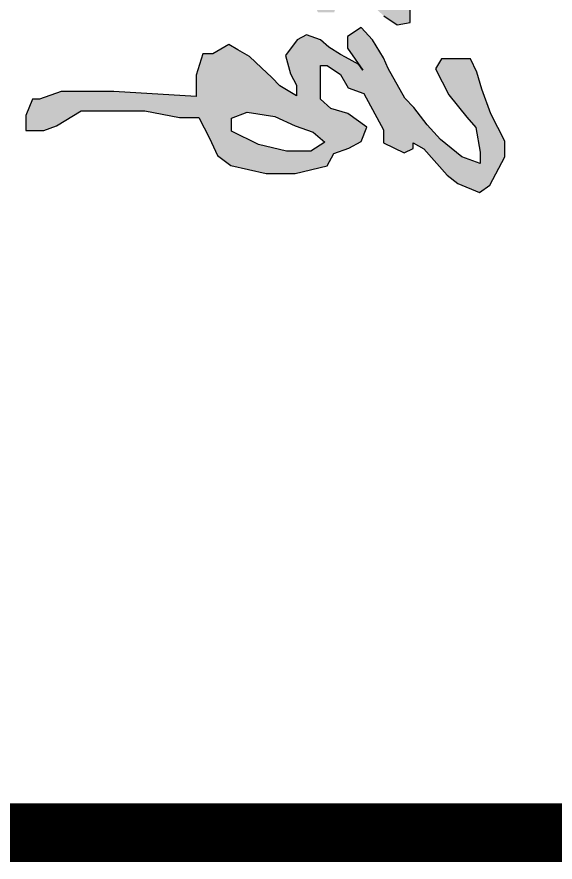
# Model space of a CAD drawing. Header units: millimetres. Extents: x 539196 to 807275, y 431843 to 1156631.
# Drawn here: x 622110 to 623407, y 600972 to 603008 of the extents above; entities that cross this region are included whole.
import ezdxf

# ---------------------------------------------------------------- set-up
doc = ezdxf.new("R2010")
doc.units = ezdxf.units.MM
doc.header["$MEASUREMENT"] = 0
doc.layers.add('PUB_TITLE', color=4, linetype='Continuous')

# ---------------------------------------------------------------- blocks, each defined once
blk = doc.blocks.new('图签11')
h = blk.add_hatch(color=1)
h.paths.add_polyline_path([(3667579.7, -353630.4), (3667594.9, -353654.1), (3667594.9, -353696), (3667583.5, -353743.5), (3667560.7, -353789.2), (3667538.8, -353789.2), (3667528.3, -353762.5), (3667535.9, -353715.9), (3667552.1, -353680.8), (3667562.6, -353650.3)], flags=16)
h.paths.add_polyline_path([(3667455, -353441.9), (3667498.8, -353419.1), (3667536.8, -353388.6), (3667554.9, -353373.4), (3667596.8, -353365.8), (3667615.8, -353365.8), (3667604.4, -353397.2), (3667574.9, -353433.3), (3667550.2, -353456.2), (3667520.7, -353479), (3667504.5, -353494.2), (3667454, -353522.7), (3667435.9, -353530.3), (3667405.5, -353549.3), (3667384.6, -353568.4), (3667399.8, -353592.1), (3667419.8, -353592.1), (3667456.9, -353565.5), (3667447.4, -353572.3), (3667435, -353595), (3667430.3, -353603.6), (3667417.9, -353623.5), (3667405.5, -353637.8), (3667396.9, -353661.5), (3667405.5, -353677.7), (3667432.1, -353697.7), (3667463.5, -353689.1), (3667482.6, -353678.7), (3667500.7, -353678.7), (3667483.5, -353707.2), (3667469.3, -353720.5), (3667453.1, -353738.6), (3667434, -353758.5), (3667422.6, -353778.5), (3667413.1, -353793.7), (3667429.3, -353821.3), (3667429.3, -353838.4), (3667465.5, -353849.8), (3667501.6, -353849.8), (3667493.1, -353989.8), (3667493.1, -354029.2), (3667493.1, -354079.6), (3667506.4, -354116.7), (3667506.4, -354128.1), (3667534, -354139.5), (3667559.7, -354139.5), (3667559.7, -354109.1), (3667552.1, -354087.2), (3667526.4, -354045.4), (3667526.4, -354015), (3667526.4, -353982.6), (3667526.4, -353937), (3667537.8, -353878), (3667537.8, -353844.8), (3667573, -353826.7), (3667602.5, -353813.4), (3667619.6, -353790.6), (3667633, -353730.4), (3667633, -353680.9), (3667619.7, -353626.7), (3667598.7, -353615.3), (3667590.1, -353589.6), (3667578.7, -353568.7), (3667554, -353559.2), (3667531.1, -353591.5), (3667522.6, -353620.1), (3667506.4, -353638.1), (3667449.3, -353638.1), (3667449.3, -353626.7), (3667464.5, -353603.9), (3667487.4, -353590.6), (3667496.9, -353564), (3667558.7, -353530.7), (3667580.6, -353530.7), (3667597.8, -353495.2), (3667590.2, -353480), (3667580.7, -353480), (3667591.1, -353462), (3667635.9, -353422), (3667650.1, -353403.9), (3667665.4, -353366.9), (3667653, -353349.7), (3667604.5, -353324.1), (3667577.8, -353324.1), (3667531.2, -353347.8), (3667489.3, -353363.1), (3667460.7, -353371.6), (3667437.9, -353382.1), (3667437.9, -353391.6), (3667437.9, -353417.3), (3667437.9, -353431.5)])
h.paths.add_polyline_path([(3667288.6, -353415.1), (3667274.1, -353444.3), (3667274.1, -353488.8), (3667274.1, -353543.3), (3667274.1, -353549.4), (3667245.6, -353549.4), (3667207.2, -353542.5), (3667196.5, -353542.5), (3667175, -353542.5), (3667161.1, -353566.3), (3667177.3, -353583.9), (3667222.6, -353583.9), (3667254.9, -353593.9), (3667266.4, -353605.4), (3667266.4, -353619.2), (3667245.6, -353626.9), (3667245.6, -353648.4), (3667254.9, -353654.5), (3667208.8, -353677.6), (3667193.4, -353685.2), (3667174.2, -353699.8), (3667159.6, -353709.8), (3667143.5, -353709.8), (3667114.3, -353718.2), (3667105.1, -353730.5), (3667117.4, -353747.4), (3667163.4, -353747.4), (3667186.5, -353736.7), (3667207.2, -353718.2), (3667227.2, -353707.5), (3667227.2, -353741.3), (3667211.1, -353754.3), (3667201.1, -353772.7), (3667191.1, -353793.4), (3667172.6, -353840.7), (3667158, -353852.2), (3667148.8, -353876), (3667148.8, -353895.2), (3667173.4, -353895.2), (3667194.1, -353885.9), (3667210.3, -353859.9), (3667210.3, -353843), (3667217.9, -353821.5), (3667217.9, -353806.1), (3667224.1, -353781.6), (3667233.3, -353758.6), (3667244.1, -353750.1), (3667244.1, -353760.9), (3667244.1, -353776.2), (3667230.2, -353788.5), (3667230.2, -353807.7), (3667218.9, -353835.1), (3667218.9, -353842.1), (3667218.9, -353857.1), (3667235, -353873.3), (3667263.1, -353884.1), (3667286.2, -353876.5), (3667297, -353876.5), (3667312.6, -353876.5), (3667336.3, -353863.6), (3667347.7, -353846.4), (3667352, -353828.6), (3667352, -353808.7), (3667345.5, -353808.7), (3667329.9, -353808.7), (3667312.6, -353816.2), (3667302.9, -353828.1), (3667275.4, -353836.1), (3667260.9, -353836.1), (3667256, -353828.6), (3667256, -353814.6), (3667266.3, -353796.3), (3667274.4, -353781.8), (3667286.2, -353748.9), (3667293.2, -353721.5), (3667304, -353688.6), (3667304, -353670.9), (3667330.4, -353657.7), (3667358.4, -353642.1), (3667358.4, -353614.6), (3667345.5, -353609.8), (3667332.6, -353609.8), (3667313.7, -353618.4), (3667294.3, -353632.4), (3667287.9, -353632.4), (3667293.2, -353613.6), (3667299.2, -353605.5), (3667310.5, -353592.6), (3667323.4, -353579.6), (3667333.7, -353566.2), (3667345.5, -353551.1), (3667364.4, -353530.1), (3667380, -353507.3), (3667375.7, -353485.2), (3667370.9, -353485.2), (3667353.6, -353485.2), (3667339.6, -353485.2), (3667330.5, -353499.8), (3667325.1, -353510), (3667316.5, -353531), (3667304.1, -353543.4), (3667298.1, -353543.4), (3667298.1, -353524), (3667305.7, -353498.7), (3667305.7, -353484.7), (3667311.1, -353462.1), (3667311.1, -353448.1), (3667311.1, -353428.7), (3667303, -353413.1), (3667297.1, -353413.1)])
at = {"color": 1}
for points in [[(3667455, -353441.9), (3667498.8, -353419.1), (3667536.8, -353388.6), (3667554.9, -353373.4), (3667596.8, -353365.8), (3667615.8, -353365.8), (3667604.4, -353397.2), (3667574.9, -353433.3), (3667550.2, -353456.2), (3667520.7, -353479), (3667504.5, -353494.2), (3667454, -353522.7), (3667435.9, -353530.3), (3667405.5, -353549.3), (3667384.6, -353568.4), (3667399.8, -353592.1), (3667419.8, -353592.1), (3667456.9, -353565.5), (3667447.4, -353572.3), (3667435, -353595), (3667430.3, -353603.6), (3667417.9, -353623.5), (3667405.5, -353637.8), (3667396.9, -353661.5), (3667405.5, -353677.7), (3667405.5, -353677.7), (3667432.1, -353697.7), (3667463.5, -353689.1), (3667482.6, -353678.7), (3667500.7, -353678.7), (3667483.5, -353707.2), (3667469.3, -353720.5), (3667453.1, -353738.6), (3667434, -353758.5), (3667422.6, -353778.5), (3667413.1, -353793.7), (3667429.3, -353821.3), (3667429.3, -353838.4), (3667465.5, -353849.8), (3667501.6, -353849.8), (3667493.1, -353989.8), (3667493.1, -354029.2), (3667493.1, -354079.6), (3667506.4, -354116.7), (3667506.4, -354128.1), (3667534, -354139.5), (3667559.7, -354139.5), (3667559.7, -354109.1), (3667552.1, -354087.2), (3667526.4, -354045.4), (3667526.4, -354015), (3667526.4, -353982.6), (3667526.4, -353937), (3667537.8, -353878), (3667537.8, -353844.8), (3667573, -353826.7), (3667602.5, -353813.4), (3667619.6, -353790.6), (3667633, -353730.4), (3667633, -353680.9), (3667619.7, -353626.7), (3667598.7, -353615.3), (3667590.1, -353589.6), (3667578.7, -353568.7), (3667554, -353559.2), (3667531.1, -353591.5), (3667522.6, -353620.1), (3667506.4, -353638.1), (3667449.3, -353638.1), (3667449.3, -353626.7), (3667464.5, -353603.9), (3667487.4, -353590.6), (3667496.9, -353564), (3667558.7, -353530.7), (3667580.6, -353530.7), (3667597.8, -353495.2), (3667590.2, -353480), (3667580.7, -353480), (3667591.1, -353462), (3667635.9, -353422), (3667650.1, -353403.9), (3667665.4, -353366.9), (3667653, -353349.7), (3667604.5, -353324.1), (3667577.8, -353324.1), (3667531.2, -353347.8), (3667489.3, -353363.1), (3667460.7, -353371.6), (3667437.9, -353382.1), (3667437.9, -353391.6), (3667437.9, -353417.3), (3667437.9, -353431.5), (3667455, -353441.9)], [(3667364.4, -353530.1), (3667380, -353507.3), (3667375.7, -353485.2), (3667370.9, -353485.2), (3667353.6, -353485.2)], [(3667579.7, -353630.4), (3667594.9, -353654.1), (3667594.9, -353696), (3667583.5, -353743.5), (3667560.7, -353789.2), (3667538.8, -353789.2), (3667528.3, -353762.5), (3667535.9, -353715.9), (3667552.1, -353680.8), (3667562.6, -353650.3), (3667579.7, -353630.4)]]:
    blk.add_lwpolyline(points, dxfattribs=at)
at = {"layer": 'PUB_TITLE', "const_width": 100}
blk.add_lwpolyline([(3661955.9, -326170.7), (3668755.9, -326170.7), (3668755.9, -366170.3), (3661955.9, -366170.3)], close=True, dxfattribs=at)

msp = doc.modelspace()

# ---------------------------------------------------------------- linework, layer by layer
at = {"layer": 'PUB_TITLE', "const_width": 100}
msp.add_lwpolyline([(604402.6, 601043), (661802.6, 601043), (661802.6, 681643), (604402.6, 681643)], close=True, dxfattribs=at)

# ---------------------------------------------------------------- block references
at = {"xscale": 1.41428571427241, "yscale": 1.41428571427241, "zscale": 1.414285714285714, "rotation": 270}
msp.add_blockref('图签11', (1122986.5, 5789712.1), dxfattribs=at)

doc.saveas('drawing.dxf')
